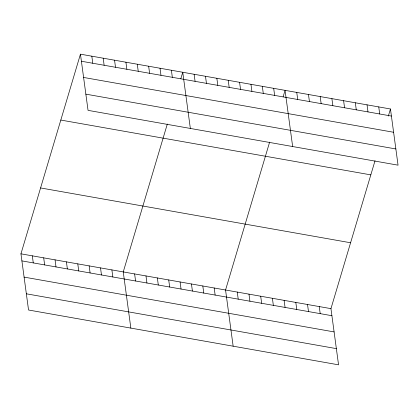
<?xml version="1.0" encoding="UTF-8"?>
<svg xmlns="http://www.w3.org/2000/svg" width="419" height="419" viewBox="0 0 419 419"><rect width="100%" height="100%" fill="white"/><g stroke="black" fill="none" stroke-linecap="round" stroke-linejoin="round"><path stroke-width="0.63" d="M375.026 160.755L330.952 308.641L338.552 364.829L28.544 310.013L20.95 253.83L80.448 54.171L390.456 108.987L398.05 165.17L88.048 110.359L80.448 54.171M167.322 124.029L123.249 271.921L130.848 328.103M180.825 78.735L182.752 72.262L190.346 128.444M269.627 142.12L225.553 290.006L233.147 346.188M283.124 96.82L285.051 90.352L292.651 146.535M388.35 116.047L390.456 108.987M81.406 61.242L391.409 116.053M83.596 77.447L393.598 132.263M85.853 94.149L395.861 148.96M60.818 120.059L370.82 174.875M40.585 187.942L350.588 242.758M20.95 253.83L330.952 308.641M21.903 260.896L331.911 315.711M24.098 277.106L334.1 331.916M26.355 293.808L336.357 348.618M378.745 106.913L379.698 113.984M367.034 104.844L367.987 111.91M355.322 102.775L356.276 109.841M343.606 100.701L344.565 107.772M331.895 98.633L332.854 105.698M320.184 96.564L321.143 103.629M308.473 94.49L309.432 101.56M296.762 92.421L297.72 99.486M319.241 306.572L320.2 313.637M307.53 304.503L308.489 311.568M273.686 88.341L274.639 95.406M295.819 302.429L296.772 309.5M262.32 86.33L263.273 93.395M284.108 300.36L285.061 307.426M250.955 84.319L251.908 91.389M272.397 298.291L273.35 305.357M239.584 82.313L240.543 89.378M260.686 296.217L261.639 303.288M228.219 80.301L229.172 87.367M248.975 294.148L249.928 301.214M216.853 78.29L217.807 85.361M237.264 292.08L238.217 299.145M205.483 76.279L206.441 83.35M194.117 74.273L195.076 81.338M214.188 287.994L215.141 295.065M202.817 285.988L203.775 293.054M171.387 70.251L172.34 77.321M191.452 283.977L192.405 291.043M160.016 68.245L160.975 75.31M180.086 281.966L181.039 289.037M148.651 66.233L149.609 73.299M168.716 279.96L169.674 287.025M137.285 64.222L138.239 71.288M157.35 277.949L158.309 285.014M125.92 62.211L126.873 69.282M145.985 275.938L146.938 283.003M114.549 60.205L115.508 67.27M134.619 273.926L135.573 280.997M103.184 58.194L104.137 65.259M91.819 56.183L92.772 63.248M111.883 269.909L112.842 276.975M100.518 267.898L101.471 274.969M89.153 265.887L90.106 272.958M77.782 263.881L78.741 270.946M66.417 261.87L67.375 268.935M55.051 259.859L56.005 266.929M43.686 257.853L44.639 264.918M32.315 255.841L33.274 262.907"/></g></svg>
